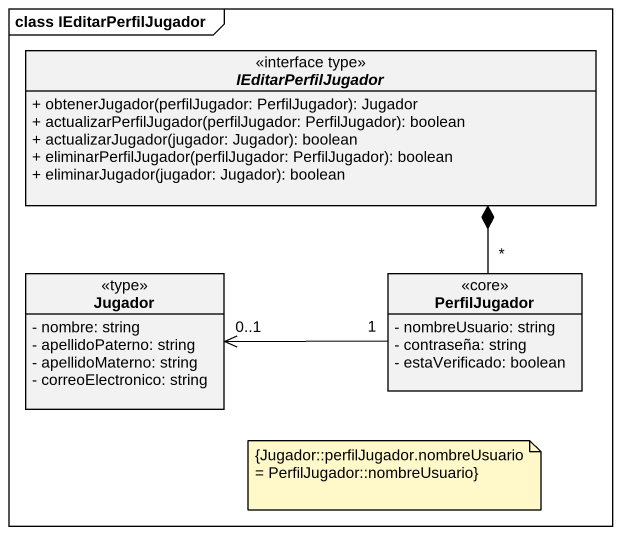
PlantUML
@startuml
mainframe class IEditarPerfilJugador
hide circle
hide empty members
skinparam classAttributeIconSize 0
interface IEditarPerfilJugador <<interface type>> {
  + obtenerJugador(perfilJugador: PerfilJugador): Jugador
  + actualizarPerfilJugador(perfilJugador: PerfilJugador): boolean
  + actualizarJugador(jugador: Jugador): boolean
  + eliminarPerfilJugador(perfilJugador: PerfilJugador): boolean
  + eliminarJugador(jugador: Jugador): boolean
}
class Jugador <<type>> {
  - nombre: string
  - apellidoPaterno: string
  - apellidoMaterno: string
  - correoElectronico: string
}
class PerfilJugador <<core>> {
  - nombreUsuario: string
  - contraseña: string
  - estaVerificado: boolean
}
IEditarPerfilJugador *-- "*" PerfilJugador
Jugador "0..1" <-right- "1" PerfilJugador
note as N1
  {Jugador::perfilJugador.nombreUsuario = PerfilJugador::nombreUsuario}
end note
@enduml
